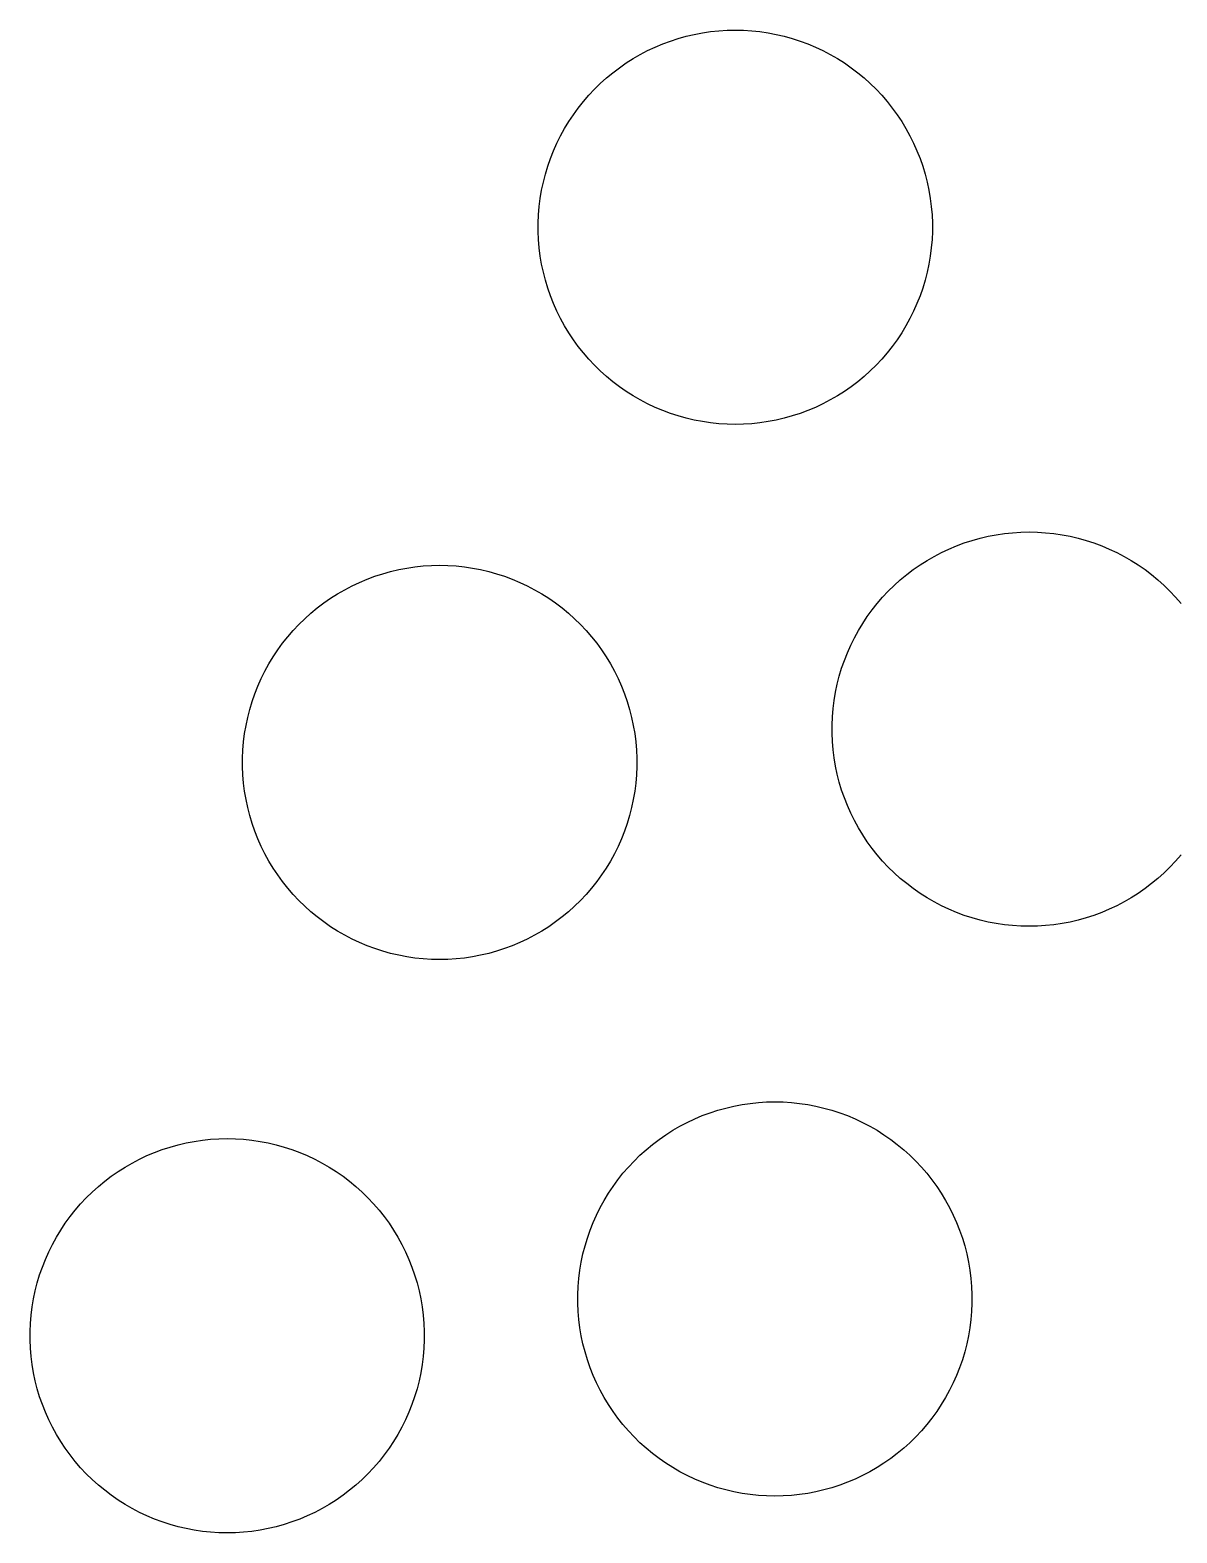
# Model space of a CAD drawing. Header units: metres. Extents: x -102 to 102, y -50 to 50.
# Drawn here: x 18.5 to 27.8, y 7.58 to 19.78 of the extents above; entities that cross this region are included whole.
import ezdxf

# ---------------------------------------------------------------- set-up
doc = ezdxf.new("R2010")
doc.units = ezdxf.units.M

msp = doc.modelspace()

# ---------------------------------------------------------------- linework, layer by layer
for p, q in [((23.9526, 19.7567), (24.0189, 19.7665)), ((24.0189, 19.7665), (24.0855, 19.7735)), ((24.0855, 19.7735), (24.1524, 19.7777)), ((24.1524, 19.7777), (24.2194, 19.7791)), ((24.2194, 19.7791), (24.2864, 19.7777)), ((24.2864, 19.7777), (24.3533, 19.7735)), ((24.3533, 19.7735), (24.42, 19.7665)), ((24.42, 19.7665), (24.4863, 19.7567)), ((23.508, 19.6122), (23.5686, 19.6408)), ((23.5686, 19.6408), (23.6304, 19.6667)), ((23.6304, 19.6667), (23.6933, 19.6901)), ((23.6933, 19.6901), (23.757, 19.7108)), ((23.757, 19.7108), (23.8215, 19.7288)), ((23.8215, 19.7288), (23.8868, 19.7441)), ((23.8868, 19.7441), (23.9526, 19.7567)), ((24.4863, 19.7567), (24.5521, 19.7441)), ((24.5521, 19.7441), (24.6173, 19.7288)), ((24.6173, 19.7288), (24.6819, 19.7108)), ((24.6819, 19.7108), (24.7456, 19.6901)), ((24.7456, 19.6901), (24.8084, 19.6667)), ((24.8084, 19.6667), (24.8702, 19.6408)), ((24.8702, 19.6408), (24.9308, 19.6122)), ((23.334, 19.5118), (23.3906, 19.5477)), ((23.3906, 19.5477), (23.4486, 19.5812)), ((23.4486, 19.5812), (23.508, 19.6122)), ((24.9308, 19.6122), (24.9902, 19.5812)), ((24.9902, 19.5812), (25.0483, 19.5477)), ((25.0483, 19.5477), (25.1049, 19.5118)), ((23.174, 19.3903), (23.2256, 19.433)), ((23.2256, 19.433), (23.279, 19.4735)), ((23.279, 19.4735), (23.334, 19.5118)), ((25.1049, 19.5118), (25.1599, 19.4735)), ((25.1599, 19.4735), (25.2133, 19.433)), ((25.2133, 19.433), (25.2649, 19.3903)), ((23.0304, 19.2497), (23.0763, 19.2986)), ((23.0763, 19.2986), (23.1242, 19.3454)), ((23.1242, 19.3454), (23.174, 19.3903)), ((25.2649, 19.3903), (25.3147, 19.3454)), ((25.3147, 19.3454), (25.3626, 19.2986)), ((25.3626, 19.2986), (25.4085, 19.2497)), ((22.945, 19.1465), (22.9866, 19.199)), ((22.9866, 19.199), (23.0304, 19.2497)), ((25.4085, 19.2497), (25.4523, 19.199)), ((25.4523, 19.199), (25.4939, 19.1465)), ((22.8338, 18.9791), (22.8685, 19.0364)), ((22.8685, 19.0364), (22.9056, 19.0922)), ((22.9056, 19.0922), (22.945, 19.1465)), ((25.4939, 19.1465), (25.5333, 19.0922)), ((25.5333, 19.0922), (25.5704, 19.0364)), ((25.5704, 19.0364), (25.6051, 18.9791)), ((22.7717, 18.8603), (22.8015, 18.9204)), ((22.8015, 18.9204), (22.8338, 18.9791)), ((25.6051, 18.9791), (25.6374, 18.9204)), ((25.6374, 18.9204), (25.6672, 18.8603)), ((22.7198, 18.7368), (22.7444, 18.7991)), ((22.7444, 18.7991), (22.7717, 18.8603)), ((25.6672, 18.8603), (25.6944, 18.7991)), ((25.6944, 18.7991), (25.7191, 18.7368)), ((22.6784, 18.6094), (22.6977, 18.6735)), ((22.6977, 18.6735), (22.7198, 18.7368)), ((25.7191, 18.7368), (25.7411, 18.6735)), ((25.7411, 18.6735), (25.7605, 18.6094)), ((22.6478, 18.4789), (22.6617, 18.5444)), ((22.6617, 18.5444), (22.6784, 18.6094)), ((25.7605, 18.6094), (25.7772, 18.5444)), ((25.7772, 18.5444), (25.7911, 18.4789)), ((22.6366, 18.4128), (22.6478, 18.4789)), ((25.7911, 18.4789), (25.8023, 18.4128)), ((22.6226, 18.2796), (22.6282, 18.3463)), ((22.6282, 18.3463), (22.6366, 18.4128)), ((25.8023, 18.4128), (25.8107, 18.3463)), ((25.8107, 18.3463), (25.8163, 18.2796)), ((22.6198, 18.2126), (22.6226, 18.2796)), ((22.6198, 18.1456), (22.6198, 18.2126)), ((25.8163, 18.2796), (25.8191, 18.2126)), ((25.8191, 18.2126), (25.8191, 18.1456)), ((22.6226, 18.0786), (22.6198, 18.1456)), ((22.6282, 18.0118), (22.6226, 18.0786)), ((25.8163, 18.0786), (25.8107, 18.0118)), ((25.8191, 18.1456), (25.8163, 18.0786)), ((22.6366, 17.9454), (22.6282, 18.0118)), ((22.6478, 17.8793), (22.6366, 17.9454)), ((25.8023, 17.9454), (25.7911, 17.8793)), ((25.8107, 18.0118), (25.8023, 17.9454)), ((22.6617, 17.8137), (22.6478, 17.8793)), ((22.6784, 17.7488), (22.6617, 17.8137)), ((25.7772, 17.8137), (25.7605, 17.7488)), ((25.7911, 17.8793), (25.7772, 17.8137)), ((22.6977, 17.6847), (22.6784, 17.7488)), ((22.7198, 17.6214), (22.6977, 17.6847)), ((25.7411, 17.6847), (25.7191, 17.6214)), ((25.7605, 17.7488), (25.7411, 17.6847)), ((22.7444, 17.5591), (22.7198, 17.6214)), ((25.7191, 17.6214), (25.6944, 17.5591)), ((22.7717, 17.4978), (22.7444, 17.5591)), ((22.8015, 17.4378), (22.7717, 17.4978)), ((25.6672, 17.4978), (25.6374, 17.4378)), ((25.6944, 17.5591), (25.6672, 17.4978)), ((22.8338, 17.3791), (22.8015, 17.4378)), ((22.8685, 17.3218), (22.8338, 17.3791)), ((22.9056, 17.2659), (22.8685, 17.3218)), ((25.5704, 17.3218), (25.5333, 17.2659)), ((25.6051, 17.3791), (25.5704, 17.3218)), ((25.6374, 17.4378), (25.6051, 17.3791)), ((22.945, 17.2117), (22.9056, 17.2659)), ((22.9866, 17.1592), (22.945, 17.2117)), ((25.4939, 17.2117), (25.4523, 17.1592)), ((25.5333, 17.2659), (25.4939, 17.2117)), ((23.0304, 17.1085), (22.9866, 17.1592)), ((23.0763, 17.0596), (23.0304, 17.1085)), ((25.4085, 17.1085), (25.3626, 17.0596)), ((25.4523, 17.1592), (25.4085, 17.1085)), ((23.1242, 17.0127), (23.0763, 17.0596)), ((23.174, 16.9679), (23.1242, 17.0127)), ((23.2256, 16.9252), (23.174, 16.9679)), ((25.2649, 16.9679), (25.2133, 16.9252)), ((25.3147, 17.0127), (25.2649, 16.9679)), ((25.3626, 17.0596), (25.3147, 17.0127)), ((23.279, 16.8847), (23.2256, 16.9252)), ((23.334, 16.8464), (23.279, 16.8847)), ((23.3906, 16.8105), (23.334, 16.8464)), ((25.1049, 16.8464), (25.0483, 16.8105)), ((25.1599, 16.8847), (25.1049, 16.8464)), ((25.2133, 16.9252), (25.1599, 16.8847)), ((23.4486, 16.777), (23.3906, 16.8105)), ((23.508, 16.746), (23.4486, 16.777)), ((23.5686, 16.7174), (23.508, 16.746)), ((23.6304, 16.6915), (23.5686, 16.7174)), ((24.8702, 16.7174), (24.8084, 16.6915)), ((24.9308, 16.746), (24.8702, 16.7174)), ((24.9902, 16.777), (24.9308, 16.746)), ((25.0483, 16.8105), (24.9902, 16.777)), ((23.6933, 16.6681), (23.6304, 16.6915)), ((23.757, 16.6474), (23.6933, 16.6681)), ((23.8215, 16.6294), (23.757, 16.6474)), ((23.8868, 16.6141), (23.8215, 16.6294)), ((23.9526, 16.6015), (23.8868, 16.6141)), ((24.0189, 16.5917), (23.9526, 16.6015)), ((24.0855, 16.5847), (24.0189, 16.5917)), ((24.42, 16.5917), (24.3533, 16.5847)), ((24.4863, 16.6015), (24.42, 16.5917)), ((24.5521, 16.6141), (24.4863, 16.6015)), ((24.6173, 16.6294), (24.5521, 16.6141)), ((24.6819, 16.6474), (24.6173, 16.6294)), ((24.7456, 16.6681), (24.6819, 16.6474)), ((24.8084, 16.6915), (24.7456, 16.6681)), ((24.1524, 16.5805), (24.0855, 16.5847)), ((24.2194, 16.5791), (24.1524, 16.5805)), ((24.2864, 16.5805), (24.2194, 16.5791)), ((24.3533, 16.5847), (24.2864, 16.5805)), ((26.0156, 15.5935), (26.0784, 15.6169)), ((26.0784, 15.6169), (26.1422, 15.6376)), ((26.1422, 15.6376), (26.2067, 15.6556)), ((26.2067, 15.6556), (26.2719, 15.6709)), ((26.2719, 15.6709), (26.3378, 15.6835)), ((26.3378, 15.6835), (26.4041, 15.6933)), ((26.4041, 15.6933), (26.4707, 15.7003)), ((26.4707, 15.7003), (26.5376, 15.7045)), ((26.5376, 15.7045), (26.6046, 15.7059)), ((26.6046, 15.7059), (26.6716, 15.7045)), ((26.6716, 15.7045), (26.7385, 15.7003)), ((26.7385, 15.7003), (26.8051, 15.6933)), ((26.8051, 15.6933), (26.8714, 15.6835)), ((26.8714, 15.6835), (26.9373, 15.6709)), ((26.9373, 15.6709), (27.0025, 15.6556)), ((27.0025, 15.6556), (27.0671, 15.6376)), ((27.0671, 15.6376), (27.1308, 15.6169)), ((27.1308, 15.6169), (27.1936, 15.5935)), ((25.7758, 15.4745), (25.8338, 15.508)), ((25.8338, 15.508), (25.8932, 15.539)), ((25.8932, 15.539), (25.9538, 15.5676)), ((25.9538, 15.5676), (26.0156, 15.5935)), ((27.1936, 15.5935), (27.2554, 15.5676)), ((27.2554, 15.5676), (27.316, 15.539)), ((27.316, 15.539), (27.3754, 15.508)), ((27.3754, 15.508), (27.4334, 15.4745)), ((21.2941, 15.3466), (21.3578, 15.3673)), ((21.3578, 15.3673), (21.4224, 15.3853)), ((21.4224, 15.3853), (21.4876, 15.4006)), ((21.4876, 15.4006), (21.5534, 15.4132)), ((21.5534, 15.4132), (21.6197, 15.4229)), ((21.6197, 15.4229), (21.6864, 15.43)), ((21.6864, 15.43), (21.7533, 15.4342)), ((21.7533, 15.4342), (21.8203, 15.4356)), ((21.8203, 15.4356), (21.8873, 15.4342)), ((21.8873, 15.4342), (21.9541, 15.43)), ((21.9541, 15.43), (22.0208, 15.4229)), ((22.0208, 15.4229), (22.0871, 15.4132)), ((22.0871, 15.4132), (22.1529, 15.4006)), ((22.1529, 15.4006), (22.2182, 15.3853)), ((22.2182, 15.3853), (22.2827, 15.3673)), ((22.2827, 15.3673), (22.3465, 15.3466)), ((25.6108, 15.3598), (25.6642, 15.4003)), ((25.6642, 15.4003), (25.7192, 15.4386)), ((25.7192, 15.4386), (25.7758, 15.4745)), ((27.4334, 15.4745), (27.49, 15.4386)), ((27.49, 15.4386), (27.5451, 15.4003)), ((27.5451, 15.4003), (27.5984, 15.3598)), ((21.0495, 15.2377), (21.1088, 15.2687)), ((21.1088, 15.2687), (21.1695, 15.2972)), ((21.1695, 15.2972), (21.2313, 15.3232)), ((21.2313, 15.3232), (21.2941, 15.3466)), ((22.3465, 15.3466), (22.4093, 15.3232)), ((22.4093, 15.3232), (22.471, 15.2972)), ((22.471, 15.2972), (22.5317, 15.2687)), ((22.5317, 15.2687), (22.5911, 15.2377)), ((25.4615, 15.2253), (25.5093, 15.2722)), ((25.5093, 15.2722), (25.5591, 15.3171)), ((25.5591, 15.3171), (25.6108, 15.3598)), ((27.5984, 15.3598), (27.6501, 15.3171)), ((27.6501, 15.3171), (27.6999, 15.2722)), ((27.6999, 15.2722), (27.7478, 15.2253)), ((20.8264, 15.0895), (20.8798, 15.13)), ((20.8798, 15.13), (20.9348, 15.1682)), ((20.9348, 15.1682), (20.9914, 15.2041)), ((20.9914, 15.2041), (21.0495, 15.2377)), ((22.5911, 15.2377), (22.6491, 15.2041)), ((22.6491, 15.2041), (22.7057, 15.1682)), ((22.7057, 15.1682), (22.7607, 15.13)), ((22.7607, 15.13), (22.8141, 15.0895)), ((25.3302, 15.0732), (25.3718, 15.1258)), ((25.3718, 15.1258), (25.4156, 15.1765)), ((25.4156, 15.1765), (25.4615, 15.2253)), ((27.7478, 15.2253), (27.7936, 15.1765)), ((27.7936, 15.1765), (27.8374, 15.1258)), ((20.6771, 14.955), (20.725, 15.0019)), ((20.725, 15.0019), (20.7748, 15.0468)), ((20.7748, 15.0468), (20.8264, 15.0895)), ((22.8141, 15.0895), (22.8657, 15.0468)), ((22.8657, 15.0468), (22.9155, 15.0019)), ((22.9155, 15.0019), (22.9634, 14.955)), ((25.2537, 14.9632), (25.2908, 15.019)), ((25.2908, 15.019), (25.3302, 15.0732)), ((20.5874, 14.8554), (20.6312, 14.9062)), ((20.6312, 14.9062), (20.6771, 14.955)), ((22.9634, 14.955), (23.0093, 14.9062)), ((23.0093, 14.9062), (23.0531, 14.8554)), ((25.1867, 14.8472), (25.219, 14.9059)), ((25.219, 14.9059), (25.2537, 14.9632)), ((20.5064, 14.7487), (20.5458, 14.8029)), ((20.5458, 14.8029), (20.5874, 14.8554)), ((23.0531, 14.8554), (23.0947, 14.8029)), ((23.0947, 14.8029), (23.1341, 14.7487)), ((25.1296, 14.7259), (25.1569, 14.7871)), ((25.1569, 14.7871), (25.1867, 14.8472)), ((20.4023, 14.5768), (20.4346, 14.6356)), ((20.4346, 14.6356), (20.4693, 14.6929)), ((20.4693, 14.6929), (20.5064, 14.7487)), ((23.1341, 14.7487), (23.1712, 14.6929)), ((23.1712, 14.6929), (23.2059, 14.6356)), ((23.2059, 14.6356), (23.2382, 14.5768)), ((25.0829, 14.6003), (25.1049, 14.6636)), ((25.1049, 14.6636), (25.1296, 14.7259)), ((20.3453, 14.4556), (20.3725, 14.5168)), ((20.3725, 14.5168), (20.4023, 14.5768)), ((23.2382, 14.5768), (23.268, 14.5168)), ((23.268, 14.5168), (23.2952, 14.4556)), ((25.0469, 14.4712), (25.0635, 14.5361)), ((25.0635, 14.5361), (25.0829, 14.6003)), ((20.2986, 14.33), (20.3206, 14.3933)), ((20.3206, 14.3933), (20.3453, 14.4556)), ((23.2952, 14.4556), (23.3199, 14.3933)), ((23.3199, 14.3933), (23.3419, 14.33)), ((25.0218, 14.3396), (25.0329, 14.4057)), ((25.0329, 14.4057), (25.0469, 14.4712)), ((20.2792, 14.2658), (20.2986, 14.33)), ((23.3419, 14.33), (23.3613, 14.2658)), ((25.0078, 14.2063), (25.0134, 14.2731)), ((25.0134, 14.2731), (25.0218, 14.3396)), ((20.2486, 14.1354), (20.2625, 14.2009)), ((20.2625, 14.2009), (20.2792, 14.2658)), ((23.3613, 14.2658), (23.378, 14.2009)), ((23.378, 14.2009), (23.3919, 14.1354)), ((25.005, 14.1394), (25.0078, 14.2063)), ((20.229, 14.0028), (20.2374, 14.0693)), ((20.2374, 14.0693), (20.2486, 14.1354)), ((23.3919, 14.1354), (23.4031, 14.0693)), ((23.4031, 14.0693), (23.4115, 14.0028)), ((25.005, 14.0724), (25.005, 14.1394)), ((25.0078, 14.0054), (25.005, 14.0724)), ((20.2206, 13.8691), (20.2234, 13.936)), ((20.2234, 13.936), (20.229, 14.0028)), ((23.4115, 14.0028), (23.4171, 13.936)), ((23.4171, 13.936), (23.4199, 13.8691)), ((25.0134, 13.9386), (25.0078, 14.0054)), ((25.0218, 13.8721), (25.0134, 13.9386)), ((20.2206, 13.8021), (20.2206, 13.8691)), ((20.2234, 13.7351), (20.2206, 13.8021)), ((23.4199, 13.8021), (23.4171, 13.7351)), ((23.4199, 13.8691), (23.4199, 13.8021)), ((25.0329, 13.8061), (25.0218, 13.8721)), ((25.0469, 13.7405), (25.0329, 13.8061)), ((20.229, 13.6683), (20.2234, 13.7351)), ((20.2374, 13.6018), (20.229, 13.6683)), ((23.4115, 13.6683), (23.4031, 13.6018)), ((23.4171, 13.7351), (23.4115, 13.6683)), ((25.0635, 13.6756), (25.0469, 13.7405)), ((25.0829, 13.6115), (25.0635, 13.6756)), ((20.2486, 13.5358), (20.2374, 13.6018)), ((23.4031, 13.6018), (23.3919, 13.5358)), ((25.1049, 13.5482), (25.0829, 13.6115)), ((25.1296, 13.4859), (25.1049, 13.5482)), ((20.2625, 13.4702), (20.2486, 13.5358)), ((20.2792, 13.4053), (20.2625, 13.4702)), ((23.378, 13.4702), (23.3613, 13.4053)), ((23.3919, 13.5358), (23.378, 13.4702)), ((25.1569, 13.4246), (25.1296, 13.4859)), ((25.1867, 13.3646), (25.1569, 13.4246)), ((20.2986, 13.3411), (20.2792, 13.4053)), ((20.3206, 13.2778), (20.2986, 13.3411)), ((23.3419, 13.3411), (23.3199, 13.2778)), ((23.3613, 13.4053), (23.3419, 13.3411)), ((25.219, 13.3059), (25.1867, 13.3646)), ((25.2537, 13.2486), (25.219, 13.3059)), ((20.3453, 13.2155), (20.3206, 13.2778)), ((20.3725, 13.1543), (20.3453, 13.2155)), ((23.2952, 13.2155), (23.268, 13.1543)), ((23.3199, 13.2778), (23.2952, 13.2155)), ((25.2908, 13.1927), (25.2537, 13.2486)), ((25.3302, 13.1385), (25.2908, 13.1927)), ((20.4023, 13.0943), (20.3725, 13.1543)), ((20.4346, 13.0356), (20.4023, 13.0943)), ((23.2382, 13.0943), (23.2059, 13.0356)), ((23.268, 13.1543), (23.2382, 13.0943)), ((25.3718, 13.086), (25.3302, 13.1385)), ((25.4156, 13.0353), (25.3718, 13.086)), ((27.8374, 13.086), (27.7936, 13.0353)), ((20.4693, 12.9782), (20.4346, 13.0356)), ((20.5064, 12.9224), (20.4693, 12.9782)), ((23.1712, 12.9782), (23.1341, 12.9224)), ((23.2059, 13.0356), (23.1712, 12.9782)), ((25.4615, 12.9864), (25.4156, 13.0353)), ((25.5093, 12.9395), (25.4615, 12.9864)), ((25.5591, 12.8947), (25.5093, 12.9395)), ((27.6999, 12.9395), (27.6501, 12.8947)), ((27.7478, 12.9864), (27.6999, 12.9395)), ((27.7936, 13.0353), (27.7478, 12.9864)), ((20.5458, 12.8682), (20.5064, 12.9224)), ((20.5874, 12.8157), (20.5458, 12.8682)), ((20.6312, 12.765), (20.5874, 12.8157)), ((23.0531, 12.8157), (23.0093, 12.765)), ((23.0947, 12.8682), (23.0531, 12.8157)), ((23.1341, 12.9224), (23.0947, 12.8682)), ((25.6108, 12.852), (25.5591, 12.8947)), ((25.6642, 12.8114), (25.6108, 12.852)), ((25.7192, 12.7732), (25.6642, 12.8114)), ((27.5451, 12.8114), (27.49, 12.7732)), ((27.5984, 12.852), (27.5451, 12.8114)), ((27.6501, 12.8947), (27.5984, 12.852)), ((20.6771, 12.7161), (20.6312, 12.765)), ((20.725, 12.6692), (20.6771, 12.7161)), ((22.9634, 12.7161), (22.9155, 12.6692)), ((23.0093, 12.765), (22.9634, 12.7161)), ((25.7758, 12.7373), (25.7192, 12.7732)), ((25.8338, 12.7038), (25.7758, 12.7373)), ((25.8932, 12.6727), (25.8338, 12.7038)), ((27.3754, 12.7038), (27.316, 12.6727)), ((27.4334, 12.7373), (27.3754, 12.7038)), ((27.49, 12.7732), (27.4334, 12.7373)), ((20.7748, 12.6244), (20.725, 12.6692)), ((20.8264, 12.5816), (20.7748, 12.6244)), ((20.8798, 12.5411), (20.8264, 12.5816)), ((22.8141, 12.5816), (22.7607, 12.5411)), ((22.8657, 12.6244), (22.8141, 12.5816)), ((22.9155, 12.6692), (22.8657, 12.6244)), ((25.9538, 12.6442), (25.8932, 12.6727)), ((26.0156, 12.6182), (25.9538, 12.6442)), ((26.0784, 12.5949), (26.0156, 12.6182)), ((26.1422, 12.5742), (26.0784, 12.5949)), ((26.2067, 12.5562), (26.1422, 12.5742)), ((27.0671, 12.5742), (27.0025, 12.5562)), ((27.1308, 12.5949), (27.0671, 12.5742)), ((27.1936, 12.6182), (27.1308, 12.5949)), ((27.2554, 12.6442), (27.1936, 12.6182)), ((27.316, 12.6727), (27.2554, 12.6442)), ((20.9348, 12.5029), (20.8798, 12.5411)), ((20.9914, 12.467), (20.9348, 12.5029)), ((21.0495, 12.4335), (20.9914, 12.467)), ((22.6491, 12.467), (22.5911, 12.4335)), ((22.7057, 12.5029), (22.6491, 12.467)), ((22.7607, 12.5411), (22.7057, 12.5029)), ((26.2719, 12.5408), (26.2067, 12.5562)), ((26.3378, 12.5283), (26.2719, 12.5408)), ((26.4041, 12.5185), (26.3378, 12.5283)), ((26.4707, 12.5115), (26.4041, 12.5185)), ((26.5376, 12.5073), (26.4707, 12.5115)), ((26.6046, 12.5059), (26.5376, 12.5073)), ((26.6716, 12.5073), (26.6046, 12.5059)), ((26.7385, 12.5115), (26.6716, 12.5073)), ((26.8051, 12.5185), (26.7385, 12.5115)), ((26.8714, 12.5283), (26.8051, 12.5185)), ((26.9373, 12.5408), (26.8714, 12.5283)), ((27.0025, 12.5562), (26.9373, 12.5408)), ((21.1088, 12.4024), (21.0495, 12.4335)), ((21.1695, 12.3739), (21.1088, 12.4024)), ((21.2313, 12.3479), (21.1695, 12.3739)), ((21.2941, 12.3246), (21.2313, 12.3479)), ((21.3578, 12.3038), (21.2941, 12.3246)), ((22.3465, 12.3246), (22.2827, 12.3038)), ((22.4093, 12.3479), (22.3465, 12.3246)), ((22.471, 12.3739), (22.4093, 12.3479)), ((22.5317, 12.4024), (22.471, 12.3739)), ((22.5911, 12.4335), (22.5317, 12.4024)), ((21.4224, 12.2858), (21.3578, 12.3038)), ((21.4876, 12.2705), (21.4224, 12.2858)), ((21.5534, 12.258), (21.4876, 12.2705)), ((21.6197, 12.2482), (21.5534, 12.258)), ((21.6864, 12.2412), (21.6197, 12.2482)), ((21.7533, 12.237), (21.6864, 12.2412)), ((21.8203, 12.2356), (21.7533, 12.237)), ((21.8873, 12.237), (21.8203, 12.2356)), ((21.9541, 12.2412), (21.8873, 12.237)), ((22.0208, 12.2482), (21.9541, 12.2412)), ((22.0871, 12.258), (22.0208, 12.2482)), ((22.1529, 12.2705), (22.0871, 12.258)), ((22.2182, 12.2858), (22.1529, 12.2705)), ((22.2827, 12.3038), (22.2182, 12.2858)), ((23.952, 10.9694), (24.0148, 10.9927)), ((24.0148, 10.9927), (24.0785, 11.0134)), ((24.0785, 11.0134), (24.1431, 11.0314)), ((24.1431, 11.0314), (24.2083, 11.0468)), ((24.2083, 11.0468), (24.2741, 11.0593)), ((24.2741, 11.0593), (24.3404, 11.0691)), ((24.3404, 11.0691), (24.4071, 11.0761)), ((24.4071, 11.0761), (24.474, 11.0803)), ((24.474, 11.0803), (24.541, 11.0817)), ((24.541, 11.0817), (24.608, 11.0803)), ((24.608, 11.0803), (24.6748, 11.0761)), ((24.6748, 11.0761), (24.7415, 11.0691)), ((24.7415, 11.0691), (24.8078, 11.0593)), ((24.8078, 11.0593), (24.8736, 11.0468)), ((24.8736, 11.0468), (24.9389, 11.0314)), ((24.9389, 11.0314), (25.0034, 11.0134)), ((25.0034, 11.0134), (25.0671, 10.9927)), ((25.0671, 10.9927), (25.13, 10.9694)), ((23.7121, 10.8503), (23.7702, 10.8838)), ((23.7702, 10.8838), (23.8295, 10.9149)), ((23.8295, 10.9149), (23.8902, 10.9434)), ((23.8902, 10.9434), (23.952, 10.9694)), ((25.13, 10.9694), (25.1917, 10.9434)), ((25.1917, 10.9434), (25.2524, 10.9149)), ((25.2524, 10.9149), (25.3118, 10.8838)), ((25.3118, 10.8838), (25.3698, 10.8503)), ((19.6328, 10.7147), (19.6974, 10.7327)), ((19.6974, 10.7327), (19.7626, 10.748)), ((19.7626, 10.748), (19.8284, 10.7606)), ((19.8284, 10.7606), (19.8947, 10.7704)), ((19.8947, 10.7704), (19.9614, 10.7774)), ((19.9614, 10.7774), (20.0283, 10.7816)), ((20.0283, 10.7816), (20.0953, 10.783)), ((20.0953, 10.783), (20.1623, 10.7816)), ((20.1623, 10.7816), (20.2291, 10.7774)), ((20.2291, 10.7774), (20.2958, 10.7704)), ((20.2958, 10.7704), (20.3621, 10.7606)), ((20.3621, 10.7606), (20.4279, 10.748)), ((20.4279, 10.748), (20.4932, 10.7327)), ((20.4932, 10.7327), (20.5577, 10.7147)), ((23.4955, 10.6929), (23.5471, 10.7356)), ((23.5471, 10.7356), (23.6005, 10.7761)), ((23.6005, 10.7761), (23.6555, 10.8144)), ((23.6555, 10.8144), (23.7121, 10.8503)), ((25.3698, 10.8503), (25.4264, 10.8144)), ((25.4264, 10.8144), (25.4814, 10.7761)), ((25.4814, 10.7761), (25.5348, 10.7356)), ((25.5348, 10.7356), (25.5864, 10.6929)), ((19.3245, 10.5851), (19.3839, 10.6161)), ((19.3839, 10.6161), (19.4445, 10.6447)), ((19.4445, 10.6447), (19.5063, 10.6706)), ((19.5063, 10.6706), (19.5691, 10.694)), ((19.5691, 10.694), (19.6328, 10.7147)), ((20.5577, 10.7147), (20.6214, 10.694)), ((20.6214, 10.694), (20.6843, 10.6706)), ((20.6843, 10.6706), (20.746, 10.6447)), ((20.746, 10.6447), (20.8067, 10.6161)), ((20.8067, 10.6161), (20.8661, 10.5851)), ((23.3978, 10.6012), (23.4457, 10.6481)), ((23.4457, 10.6481), (23.4955, 10.6929)), ((25.5864, 10.6929), (25.6362, 10.6481)), ((25.6362, 10.6481), (25.6841, 10.6012)), ((19.1548, 10.4774), (19.2098, 10.5157)), ((19.2098, 10.5157), (19.2664, 10.5516)), ((19.2664, 10.5516), (19.3245, 10.5851)), ((20.8661, 10.5851), (20.9241, 10.5516)), ((20.9241, 10.5516), (20.9807, 10.5157)), ((20.9807, 10.5157), (21.0357, 10.4774)), ((23.2665, 10.4491), (23.3081, 10.5016)), ((23.3081, 10.5016), (23.3519, 10.5523)), ((23.3519, 10.5523), (23.3978, 10.6012)), ((25.6841, 10.6012), (25.73, 10.5523)), ((25.73, 10.5523), (25.7738, 10.5016)), ((25.7738, 10.5016), (25.8154, 10.4491)), ((19, 10.3493), (19.0498, 10.3942)), ((19.0498, 10.3942), (19.1014, 10.4369)), ((19.1014, 10.4369), (19.1548, 10.4774)), ((21.0357, 10.4774), (21.0891, 10.4369)), ((21.0891, 10.4369), (21.1407, 10.3942)), ((21.1407, 10.3942), (21.1905, 10.3493)), ((23.19, 10.339), (23.2271, 10.3949)), ((23.2271, 10.3949), (23.2665, 10.4491)), ((25.8154, 10.4491), (25.8548, 10.3949)), ((25.8548, 10.3949), (25.8919, 10.339)), ((18.8624, 10.2029), (18.9062, 10.2536)), ((18.9062, 10.2536), (18.9521, 10.3024)), ((18.9521, 10.3024), (19, 10.3493)), ((21.1905, 10.3493), (21.2384, 10.3024)), ((21.2384, 10.3024), (21.2843, 10.2536)), ((21.2843, 10.2536), (21.3281, 10.2029)), ((23.123, 10.223), (23.1553, 10.2817)), ((23.1553, 10.2817), (23.19, 10.339)), ((25.8919, 10.339), (25.9266, 10.2817)), ((25.9266, 10.2817), (25.9589, 10.223)), ((18.7814, 10.0961), (18.8208, 10.1503)), ((18.8208, 10.1503), (18.8624, 10.2029)), ((21.3281, 10.2029), (21.3697, 10.1503)), ((21.3697, 10.1503), (21.4091, 10.0961)), ((23.066, 10.1017), (23.0932, 10.163)), ((23.0932, 10.163), (23.123, 10.223)), ((25.9589, 10.223), (25.9887, 10.163)), ((25.9887, 10.163), (26.0159, 10.1017)), ((18.7096, 9.98297), (18.7443, 10.0403)), ((18.7443, 10.0403), (18.7814, 10.0961)), ((21.4091, 10.0961), (21.4462, 10.0403)), ((21.4462, 10.0403), (21.4809, 9.98297)), ((23.0193, 9.97614), (23.0413, 10.0394)), ((23.0413, 10.0394), (23.066, 10.1017)), ((26.0159, 10.1017), (26.0406, 10.0394)), ((26.0406, 10.0394), (26.0627, 9.97614)), ((18.6475, 9.86423), (18.6773, 9.92426)), ((18.6773, 9.92426), (18.7096, 9.98297)), ((21.4809, 9.98297), (21.5132, 9.92426)), ((21.5132, 9.92426), (21.543, 9.86423)), ((22.9832, 9.84708), (22.9999, 9.91199)), ((22.9999, 9.91199), (23.0193, 9.97614)), ((26.0627, 9.97614), (26.082, 9.91199)), ((26.082, 9.91199), (26.0987, 9.84708)), ((18.5956, 9.74069), (18.6203, 9.80301)), ((18.6203, 9.80301), (18.6475, 9.86423)), ((21.543, 9.86423), (21.5702, 9.80301)), ((21.5702, 9.80301), (21.5949, 9.74069)), ((22.9581, 9.71544), (22.9693, 9.78152)), ((22.9693, 9.78152), (22.9832, 9.84708)), ((26.0987, 9.84708), (26.1126, 9.78152)), ((26.1126, 9.78152), (26.1238, 9.71544)), ((18.5542, 9.61325), (18.5736, 9.6774)), ((18.5736, 9.6774), (18.5956, 9.74069)), ((21.5949, 9.74069), (21.617, 9.6774)), ((21.617, 9.6774), (21.6363, 9.61325)), ((22.9441, 9.58218), (22.9497, 9.64896)), ((22.9497, 9.64896), (22.9581, 9.71544)), ((26.1238, 9.71544), (26.1322, 9.64896)), ((26.1322, 9.64896), (26.1378, 9.58218)), ((18.5236, 9.48279), (18.5375, 9.54834)), ((18.5375, 9.54834), (18.5542, 9.61325)), ((21.6363, 9.61325), (21.653, 9.54834)), ((21.653, 9.54834), (21.6669, 9.48279)), ((22.9413, 9.51523), (22.9441, 9.58218)), ((22.9413, 9.44821), (22.9413, 9.51523)), ((26.1378, 9.58218), (26.1406, 9.51523)), ((26.1406, 9.51523), (26.1406, 9.44821)), ((18.504, 9.35022), (18.5124, 9.4167)), ((18.5124, 9.4167), (18.5236, 9.48279)), ((21.6669, 9.48279), (21.6781, 9.4167)), ((21.6781, 9.4167), (21.6865, 9.35022)), ((22.9441, 9.38126), (22.9413, 9.44821)), ((26.1406, 9.44821), (26.1378, 9.38126)), ((18.4956, 9.21649), (18.4984, 9.28345)), ((18.4984, 9.28345), (18.504, 9.35022)), ((21.6865, 9.35022), (21.6921, 9.28345)), ((21.6921, 9.28345), (21.6949, 9.21649)), ((22.9497, 9.31447), (22.9441, 9.38126)), ((22.9581, 9.24799), (22.9497, 9.31447)), ((26.1322, 9.31447), (26.1238, 9.24799)), ((26.1378, 9.38126), (26.1322, 9.31447)), ((18.4956, 9.14948), (18.4956, 9.21649)), ((18.4984, 9.08252), (18.4956, 9.14948)), ((21.6949, 9.14948), (21.6921, 9.08252)), ((21.6949, 9.21649), (21.6949, 9.14948)), ((22.9693, 9.1819), (22.9581, 9.24799)), ((22.9832, 9.11635), (22.9693, 9.1819)), ((26.1126, 9.1819), (26.0987, 9.11635)), ((26.1238, 9.24799), (26.1126, 9.1819)), ((18.504, 9.01573), (18.4984, 9.08252)), ((21.6921, 9.08252), (21.6865, 9.01573)), ((22.9999, 9.05144), (22.9832, 9.11635)), ((23.0193, 8.98729), (22.9999, 9.05144)), ((26.082, 9.05144), (26.0627, 8.98729)), ((26.0987, 9.11635), (26.082, 9.05144)), ((18.5124, 8.94925), (18.504, 9.01573)), ((18.5236, 8.88316), (18.5124, 8.94925)), ((21.6781, 8.94925), (21.6669, 8.88316)), ((21.6865, 9.01573), (21.6781, 8.94925)), ((23.0413, 8.924), (23.0193, 8.98729)), ((23.066, 8.86169), (23.0413, 8.924)), ((26.0406, 8.924), (26.0159, 8.86169)), ((26.0627, 8.98729), (26.0406, 8.924)), ((18.5375, 8.81761), (18.5236, 8.88316)), ((18.5542, 8.7527), (18.5375, 8.81761)), ((21.653, 8.81761), (21.6363, 8.7527)), ((21.6669, 8.88316), (21.653, 8.81761)), ((23.0932, 8.80046), (23.066, 8.86169)), ((23.123, 8.74043), (23.0932, 8.80046)), ((25.9887, 8.80046), (25.9589, 8.74043)), ((26.0159, 8.86169), (25.9887, 8.80046)), ((18.5736, 8.68855), (18.5542, 8.7527)), ((18.5956, 8.62526), (18.5736, 8.68855)), ((21.617, 8.68855), (21.5949, 8.62526)), ((21.6363, 8.7527), (21.617, 8.68855)), ((23.1553, 8.68172), (23.123, 8.74043)), ((23.19, 8.62439), (23.1553, 8.68172)), ((25.9266, 8.68172), (25.8919, 8.62439)), ((25.9589, 8.74043), (25.9266, 8.68172)), ((18.6203, 8.56296), (18.5956, 8.62526)), ((18.6475, 8.50172), (18.6203, 8.56296)), ((21.5702, 8.56296), (21.543, 8.50172)), ((21.5949, 8.62526), (21.5702, 8.56296)), ((23.2271, 8.56857), (23.19, 8.62439)), ((23.2665, 8.51436), (23.2271, 8.56857)), ((25.8548, 8.56857), (25.8154, 8.51436)), ((25.8919, 8.62439), (25.8548, 8.56857)), ((18.6773, 8.4417), (18.6475, 8.50172)), ((18.7096, 8.38298), (18.6773, 8.4417)), ((21.5132, 8.4417), (21.4809, 8.38298)), ((21.543, 8.50172), (21.5132, 8.4417)), ((23.3081, 8.46184), (23.2665, 8.51436)), ((23.3519, 8.4111), (23.3081, 8.46184)), ((25.7738, 8.46184), (25.73, 8.4111)), ((25.8154, 8.51436), (25.7738, 8.46184)), ((18.7443, 8.32565), (18.7096, 8.38298)), ((18.7814, 8.26984), (18.7443, 8.32565)), ((21.4462, 8.32565), (21.4091, 8.26984)), ((21.4809, 8.38298), (21.4462, 8.32565)), ((23.3978, 8.36226), (23.3519, 8.4111)), ((23.4457, 8.31537), (23.3978, 8.36226)), ((23.4955, 8.27052), (23.4457, 8.31537)), ((25.6362, 8.31537), (25.5864, 8.27052)), ((25.6841, 8.36226), (25.6362, 8.31537)), ((25.73, 8.4111), (25.6841, 8.36226)), ((18.8208, 8.21562), (18.7814, 8.26984)), ((18.8624, 8.1631), (18.8208, 8.21562)), ((21.3697, 8.21562), (21.3281, 8.1631)), ((21.4091, 8.26984), (21.3697, 8.21562)), ((23.5471, 8.2278), (23.4955, 8.27052)), ((23.6005, 8.18729), (23.5471, 8.2278)), ((23.6555, 8.14903), (23.6005, 8.18729)), ((25.4814, 8.18729), (25.4264, 8.14903)), ((25.5348, 8.2278), (25.4814, 8.18729)), ((25.5864, 8.27052), (25.5348, 8.2278)), ((18.9062, 8.11237), (18.8624, 8.1631)), ((18.9521, 8.06352), (18.9062, 8.11237)), ((19, 8.01663), (18.9521, 8.06352)), ((21.2384, 8.06352), (21.1905, 8.01663)), ((21.2843, 8.11237), (21.2384, 8.06352)), ((21.3281, 8.1631), (21.2843, 8.11237)), ((23.7121, 8.11313), (23.6555, 8.14903)), ((23.7702, 8.07962), (23.7121, 8.11313)), ((23.8295, 8.04857), (23.7702, 8.07962)), ((25.3118, 8.07962), (25.2524, 8.04857)), ((25.3698, 8.11313), (25.3118, 8.07962)), ((25.4264, 8.14903), (25.3698, 8.11313)), ((19.0498, 7.97179), (19, 8.01663)), ((19.1014, 7.92906), (19.0498, 7.97179)), ((19.1548, 7.88855), (19.1014, 7.92906)), ((21.0891, 7.92906), (21.0357, 7.88855)), ((21.1407, 7.97179), (21.0891, 7.92906)), ((21.1905, 8.01663), (21.1407, 7.97179)), ((23.8902, 8.02003), (23.8295, 8.04857)), ((23.952, 7.99406), (23.8902, 8.02003)), ((24.0148, 7.97072), (23.952, 7.99406)), ((24.0785, 7.95), (24.0148, 7.97072)), ((24.1431, 7.93198), (24.0785, 7.95)), ((24.2083, 7.91667), (24.1431, 7.93198)), ((24.9389, 7.93198), (24.8736, 7.91667)), ((25.0034, 7.95), (24.9389, 7.93198)), ((25.0671, 7.97072), (25.0034, 7.95)), ((25.13, 7.99406), (25.0671, 7.97072)), ((25.1917, 8.02003), (25.13, 7.99406)), ((25.2524, 8.04857), (25.1917, 8.02003)), ((19.2098, 7.8503), (19.1548, 7.88855)), ((19.2664, 7.81439), (19.2098, 7.8503)), ((19.3245, 7.78088), (19.2664, 7.81439)), ((20.9241, 7.81439), (20.8661, 7.78088)), ((20.9807, 7.8503), (20.9241, 7.81439)), ((21.0357, 7.88855), (20.9807, 7.8503)), ((24.2741, 7.90411), (24.2083, 7.91667)), ((24.3404, 7.89433), (24.2741, 7.90411)), ((24.4071, 7.88733), (24.3404, 7.89433)), ((24.474, 7.88312), (24.4071, 7.88733)), ((24.541, 7.88171), (24.474, 7.88312)), ((24.608, 7.88312), (24.541, 7.88171)), ((24.6748, 7.88733), (24.608, 7.88312)), ((24.7415, 7.89433), (24.6748, 7.88733)), ((24.8078, 7.90411), (24.7415, 7.89433)), ((24.8736, 7.91667), (24.8078, 7.90411)), ((19.3839, 7.74983), (19.3245, 7.78088)), ((19.4445, 7.7213), (19.3839, 7.74983)), ((19.5063, 7.69533), (19.4445, 7.7213)), ((19.5691, 7.67198), (19.5063, 7.69533)), ((20.6843, 7.69533), (20.6214, 7.67198)), ((20.746, 7.7213), (20.6843, 7.69533)), ((20.8067, 7.74983), (20.746, 7.7213)), ((20.8661, 7.78088), (20.8067, 7.74983)), ((19.6328, 7.65126), (19.5691, 7.67198)), ((19.6974, 7.63324), (19.6328, 7.65126)), ((19.7626, 7.61794), (19.6974, 7.63324)), ((19.8284, 7.60538), (19.7626, 7.61794)), ((19.8947, 7.5956), (19.8284, 7.60538)), ((19.9614, 7.58859), (19.8947, 7.5956)), ((20.0283, 7.58438), (19.9614, 7.58859)), ((20.0953, 7.58298), (20.0283, 7.58438)), ((20.1623, 7.58438), (20.0953, 7.58298)), ((20.2291, 7.58859), (20.1623, 7.58438)), ((20.2958, 7.5956), (20.2291, 7.58859)), ((20.3621, 7.60538), (20.2958, 7.5956)), ((20.4279, 7.61794), (20.3621, 7.60538)), ((20.4932, 7.63324), (20.4279, 7.61794)), ((20.5577, 7.65126), (20.4932, 7.63324)), ((20.6214, 7.67198), (20.5577, 7.65126))]:
    msp.add_line(p, q)

doc.saveas('drawing.dxf')
